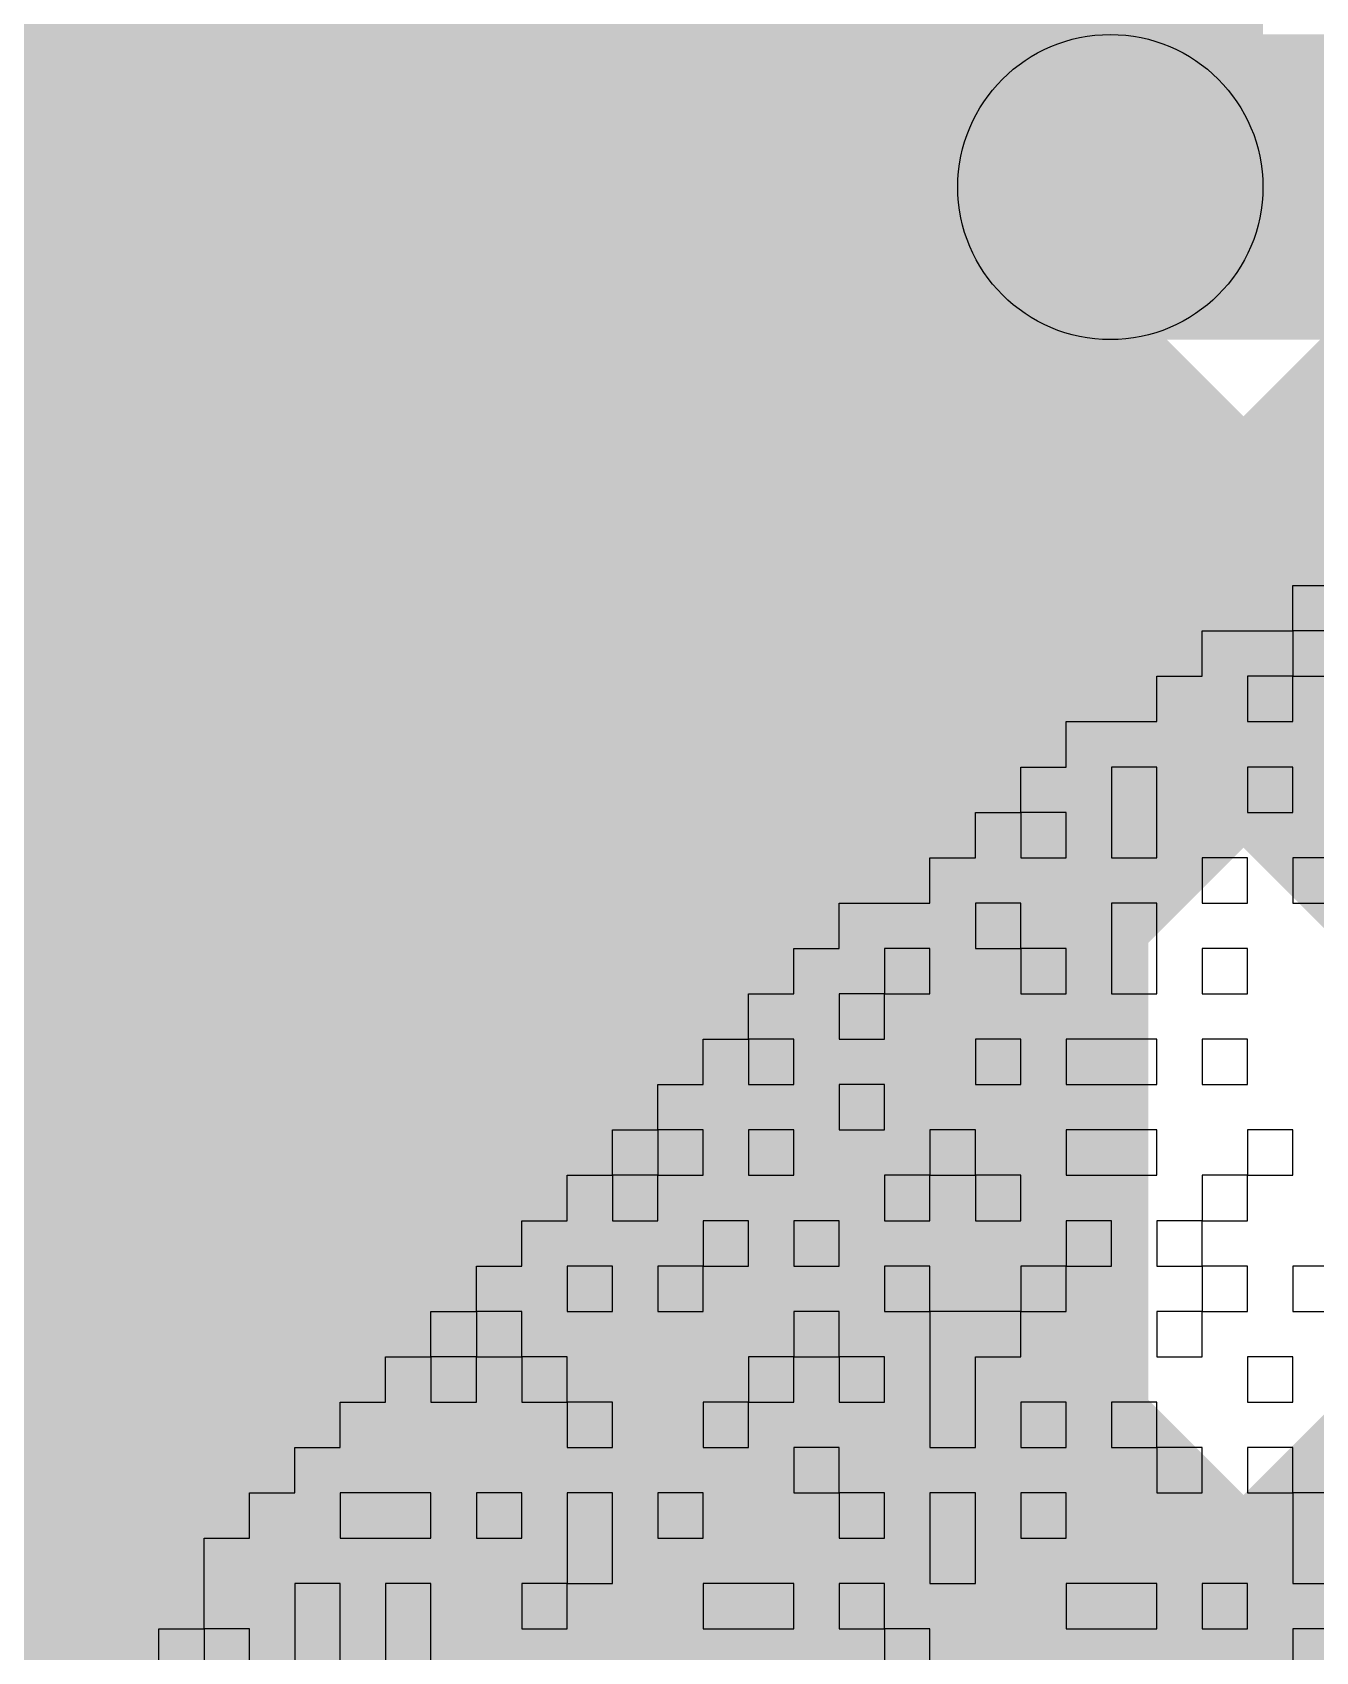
# Model space of a CAD drawing. Header units: millimetres. Extents: x -0.24 to 2.5, y 0 to 2.55.
# Drawn here: x 1.09174 to 1.12538, y 0.50561 to 0.54805 of the extents above; entities that cross this region are included whole.
import ezdxf

# ---------------------------------------------------------------- set-up
doc = ezdxf.new("R2010")
doc.units = ezdxf.units.MM
doc.header["$MEASUREMENT"] = 0
for name, color, linetype in [('BottomLayer', 5, 'Continuous'), ('TopLayer', 1, 'Continuous'), ('TopOverlay', 2, 'Continuous')]:
    doc.layers.add(name, color=color, linetype=linetype)

msp = doc.modelspace()

# ---------------------------------------------------------------- hatches: boundary and pattern name
at = {"layer": 'BottomLayer'}
for points in [[(0.829172, 0.820997), (0.834828, 0.826654), (1.482654, 0.178828), (1.476997, 0.173172)], [(0.829172, 0.792713), (0.834828, 0.79837), (1.45437, 0.178828), (1.448713, 0.173172)], [(0.829172, 0.764429), (0.834828, 0.770086), (1.180008, 0.424906), (1.174351, 0.419249)], [(0.834828, 0.266302), (0.829172, 0.271959), (1.117172, 0.559959), (1.122828, 0.554302)], [(1.124, 0.544), (1.116, 0.544), (1.116, 0.558), (1.124, 0.558)], [(1.12, 0.54), (1.12, 0.548), (1.182, 0.548), (1.182, 0.54)], [(0.834828, 0.238018), (0.829172, 0.243675), (1.132325, 0.546828), (1.137982, 0.541172)], [(1.050033, 0.424938), (1.044376, 0.430595), (1.16061, 0.546828), (1.166267, 0.541172)]]:
    msp.add_hatch(color=5, dxfattribs=at).paths.add_polyline_path(points)
h = msp.add_hatch(color=5, dxfattribs=at)
edge = h.paths.add_edge_path()
edge.add_arc((1.12, 0.544), 0.004, 0, 360)
h = msp.add_hatch(color=5, dxfattribs=at)
edge = h.paths.add_edge_path()
edge.add_arc((1.12, 0.544), 0.004, 0, 360)
at = {"layer": 'TopLayer'}
msp.add_hatch(color=1, dxfattribs=at).paths.add_polyline_path([(0.989, 0.445), (1.121, 0.445), (1.121, 0.61), (0.989, 0.61)])

# ---------------------------------------------------------------- linework, layer by layer
at = {"layer": 'BottomLayer'}
msp.add_circle((1.12, 0.544), 0.004, dxfattribs=at)
msp.add_circle((1.12, 0.544), 0.004, dxfattribs=at)
at = {"layer": 'TopOverlay'}
for p, q in [((1.124786, 0.532364), (1.124786, 0.533553)), ((1.124786, 0.533553), (1.125976, 0.533553)), ((1.122408, 0.531175), (1.122408, 0.532364)), ((1.122408, 0.532364), (1.124786, 0.532364)), ((1.124786, 0.532364), (1.124786, 0.531175)), ((1.125976, 0.532364), (1.124786, 0.532364)), ((1.121218, 0.529985), (1.121218, 0.531175)), ((1.121218, 0.531175), (1.122408, 0.531175)), ((1.124786, 0.531175), (1.123597, 0.531175)), ((1.123597, 0.531175), (1.123597, 0.529985)), ((1.124786, 0.531175), (1.125976, 0.531175)), ((1.124786, 0.529985), (1.124786, 0.531175)), ((1.11884, 0.528796), (1.11884, 0.529985)), ((1.11884, 0.529985), (1.121218, 0.529985)), ((1.123597, 0.529985), (1.124786, 0.529985)), ((1.117651, 0.527607), (1.117651, 0.528796)), ((1.117651, 0.528796), (1.11884, 0.528796)), ((1.121218, 0.528796), (1.120029, 0.528796)), ((1.120029, 0.528796), (1.120029, 0.527607)), ((1.121218, 0.527607), (1.121218, 0.528796)), ((1.124786, 0.528796), (1.123597, 0.528796)), ((1.123597, 0.528796), (1.123597, 0.527607)), ((1.124786, 0.527607), (1.124786, 0.528796)), ((1.116461, 0.526418), (1.116461, 0.527607)), ((1.116461, 0.527607), (1.117651, 0.527607)), ((1.117651, 0.527607), (1.117651, 0.526418)), ((1.11884, 0.527607), (1.117651, 0.527607)), ((1.11884, 0.526418), (1.11884, 0.527607)), ((1.120029, 0.527607), (1.120029, 0.526418)), ((1.121218, 0.526418), (1.121218, 0.527607)), ((1.123597, 0.527607), (1.124786, 0.527607)), ((1.115272, 0.525228), (1.115272, 0.526418)), ((1.115272, 0.526418), (1.116461, 0.526418)), ((1.117651, 0.526418), (1.11884, 0.526418)), ((1.120029, 0.526418), (1.121218, 0.526418)), ((1.123597, 0.526418), (1.122408, 0.526418)), ((1.122408, 0.526418), (1.122408, 0.525228)), ((1.123597, 0.525228), (1.123597, 0.526418)), ((1.125976, 0.526418), (1.124786, 0.526418)), ((1.124786, 0.526418), (1.124786, 0.525228)), ((1.112894, 0.524039), (1.112894, 0.525228)), ((1.112894, 0.525228), (1.115272, 0.525228)), ((1.117651, 0.525228), (1.116461, 0.525228)), ((1.116461, 0.525228), (1.116461, 0.524039)), ((1.117651, 0.524039), (1.117651, 0.525228)), ((1.121218, 0.525228), (1.120029, 0.525228)), ((1.120029, 0.525228), (1.120029, 0.524039)), ((1.121218, 0.524039), (1.121218, 0.525228)), ((1.122408, 0.525228), (1.123597, 0.525228)), ((1.124786, 0.525228), (1.125976, 0.525228)), ((1.111705, 0.52285), (1.111705, 0.524039)), ((1.111705, 0.524039), (1.112894, 0.524039)), ((1.115272, 0.524039), (1.114083, 0.524039)), ((1.114083, 0.524039), (1.114083, 0.52285)), ((1.115272, 0.52285), (1.115272, 0.524039)), ((1.116461, 0.524039), (1.117651, 0.524039)), ((1.117651, 0.524039), (1.117651, 0.52285)), ((1.11884, 0.524039), (1.117651, 0.524039)), ((1.11884, 0.52285), (1.11884, 0.524039)), ((1.120029, 0.524039), (1.120029, 0.52285)), ((1.121218, 0.52285), (1.121218, 0.524039)), ((1.123597, 0.524039), (1.122408, 0.524039)), ((1.122408, 0.524039), (1.122408, 0.52285)), ((1.123597, 0.52285), (1.123597, 0.524039)), ((1.110515, 0.52166), (1.110515, 0.52285)), ((1.110515, 0.52285), (1.111705, 0.52285)), ((1.114083, 0.52285), (1.112894, 0.52285)), ((1.112894, 0.52285), (1.112894, 0.52166)), ((1.114083, 0.52285), (1.115272, 0.52285)), ((1.114083, 0.52166), (1.114083, 0.52285)), ((1.117651, 0.52285), (1.11884, 0.52285)), ((1.120029, 0.52285), (1.121218, 0.52285)), ((1.122408, 0.52285), (1.123597, 0.52285)), ((1.109326, 0.520471), (1.109326, 0.52166)), ((1.109326, 0.52166), (1.110515, 0.52166)), ((1.110515, 0.52166), (1.110515, 0.520471)), ((1.111705, 0.52166), (1.110515, 0.52166)), ((1.111705, 0.520471), (1.111705, 0.52166)), ((1.112894, 0.52166), (1.114083, 0.52166)), ((1.117651, 0.52166), (1.116461, 0.52166)), ((1.116461, 0.52166), (1.116461, 0.520471)), ((1.117651, 0.520471), (1.117651, 0.52166)), ((1.121218, 0.52166), (1.11884, 0.52166)), ((1.11884, 0.52166), (1.11884, 0.520471)), ((1.121218, 0.520471), (1.121218, 0.52166)), ((1.123597, 0.52166), (1.122408, 0.52166)), ((1.122408, 0.52166), (1.122408, 0.520471)), ((1.123597, 0.520471), (1.123597, 0.52166)), ((1.108137, 0.519282), (1.108137, 0.520471)), ((1.108137, 0.520471), (1.109326, 0.520471)), ((1.110515, 0.520471), (1.111705, 0.520471)), ((1.114083, 0.520471), (1.112894, 0.520471)), ((1.112894, 0.520471), (1.112894, 0.519282)), ((1.114083, 0.519282), (1.114083, 0.520471)), ((1.116461, 0.520471), (1.117651, 0.520471)), ((1.11884, 0.520471), (1.121218, 0.520471)), ((1.122408, 0.520471), (1.123597, 0.520471)), ((1.106947, 0.518093), (1.106947, 0.519282)), ((1.106947, 0.519282), (1.108137, 0.519282)), ((1.108137, 0.519282), (1.108137, 0.518093)), ((1.109326, 0.519282), (1.108137, 0.519282)), ((1.109326, 0.518093), (1.109326, 0.519282)), ((1.111705, 0.519282), (1.110515, 0.519282)), ((1.110515, 0.519282), (1.110515, 0.518093)), ((1.111705, 0.518093), (1.111705, 0.519282)), ((1.112894, 0.519282), (1.114083, 0.519282)), ((1.116461, 0.519282), (1.115272, 0.519282)), ((1.115272, 0.519282), (1.115272, 0.518093)), ((1.116461, 0.518093), (1.116461, 0.519282)), ((1.121218, 0.519282), (1.11884, 0.519282)), ((1.11884, 0.519282), (1.11884, 0.518093)), ((1.121218, 0.518093), (1.121218, 0.519282)), ((1.124786, 0.519282), (1.123597, 0.519282)), ((1.123597, 0.519282), (1.123597, 0.518093)), ((1.124786, 0.518093), (1.124786, 0.519282)), ((1.105758, 0.516903), (1.105758, 0.518093)), ((1.105758, 0.518093), (1.106947, 0.518093)), ((1.106947, 0.518093), (1.106947, 0.516903)), ((1.108137, 0.518093), (1.106947, 0.518093)), ((1.108137, 0.516903), (1.108137, 0.518093)), ((1.108137, 0.518093), (1.109326, 0.518093)), ((1.110515, 0.518093), (1.111705, 0.518093)), ((1.115272, 0.518093), (1.114083, 0.518093)), ((1.114083, 0.518093), (1.114083, 0.516903)), ((1.115272, 0.518093), (1.116461, 0.518093)), ((1.115272, 0.516903), (1.115272, 0.518093)), ((1.116461, 0.518093), (1.116461, 0.516903)), ((1.117651, 0.518093), (1.116461, 0.518093)), ((1.117651, 0.516903), (1.117651, 0.518093)), ((1.11884, 0.518093), (1.121218, 0.518093)), ((1.123597, 0.518093), (1.122408, 0.518093)), ((1.122408, 0.518093), (1.122408, 0.516903)), ((1.123597, 0.518093), (1.124786, 0.518093)), ((1.123597, 0.516903), (1.123597, 0.518093)), ((1.104569, 0.515714), (1.104569, 0.516903)), ((1.104569, 0.516903), (1.105758, 0.516903)), ((1.106947, 0.516903), (1.108137, 0.516903)), ((1.110515, 0.516903), (1.109326, 0.516903)), ((1.109326, 0.516903), (1.109326, 0.515714)), ((1.110515, 0.515714), (1.110515, 0.516903)), ((1.112894, 0.516903), (1.111705, 0.516903)), ((1.111705, 0.516903), (1.111705, 0.515714)), ((1.112894, 0.515714), (1.112894, 0.516903)), ((1.114083, 0.516903), (1.115272, 0.516903)), ((1.116461, 0.516903), (1.117651, 0.516903)), ((1.120029, 0.516903), (1.11884, 0.516903)), ((1.11884, 0.516903), (1.11884, 0.515714)), ((1.120029, 0.515714), (1.120029, 0.516903)), ((1.122408, 0.516903), (1.121218, 0.516903)), ((1.121218, 0.516903), (1.121218, 0.515714)), ((1.122408, 0.516903), (1.123597, 0.516903)), ((1.122408, 0.515714), (1.122408, 0.516903)), ((1.10338, 0.514525), (1.10338, 0.515714)), ((1.10338, 0.515714), (1.104569, 0.515714)), ((1.106947, 0.515714), (1.105758, 0.515714)), ((1.105758, 0.515714), (1.105758, 0.514525)), ((1.106947, 0.514525), (1.106947, 0.515714)), ((1.109326, 0.515714), (1.108137, 0.515714)), ((1.108137, 0.515714), (1.108137, 0.514525)), ((1.109326, 0.515714), (1.110515, 0.515714)), ((1.109326, 0.514525), (1.109326, 0.515714)), ((1.111705, 0.515714), (1.112894, 0.515714)), ((1.115272, 0.515714), (1.114083, 0.515714)), ((1.114083, 0.515714), (1.114083, 0.514525)), ((1.115272, 0.514525), (1.115272, 0.515714)), ((1.11884, 0.515714), (1.117651, 0.515714)), ((1.117651, 0.515714), (1.117651, 0.514525)), ((1.11884, 0.515714), (1.120029, 0.515714)), ((1.11884, 0.514525), (1.11884, 0.515714)), ((1.121218, 0.515714), (1.122408, 0.515714)), ((1.122408, 0.515714), (1.122408, 0.514525)), ((1.123597, 0.515714), (1.122408, 0.515714)), ((1.123597, 0.514525), (1.123597, 0.515714)), ((1.125976, 0.515714), (1.124786, 0.515714)), ((1.124786, 0.515714), (1.124786, 0.514525)), ((1.102191, 0.513336), (1.102191, 0.514525)), ((1.102191, 0.514525), (1.10338, 0.514525)), ((1.10338, 0.514525), (1.10338, 0.513336)), ((1.104569, 0.514525), (1.10338, 0.514525)), ((1.104569, 0.513336), (1.104569, 0.514525)), ((1.105758, 0.514525), (1.106947, 0.514525)), ((1.108137, 0.514525), (1.109326, 0.514525)), ((1.112894, 0.514525), (1.111705, 0.514525)), ((1.111705, 0.514525), (1.111705, 0.513336)), ((1.112894, 0.513336), (1.112894, 0.514525)), ((1.114083, 0.514525), (1.115272, 0.514525)), ((1.115272, 0.514525), (1.115272, 0.513336)), ((1.117651, 0.514525), (1.115272, 0.514525)), ((1.117651, 0.514525), (1.11884, 0.514525)), ((1.117651, 0.513336), (1.117651, 0.514525)), ((1.122408, 0.514525), (1.121218, 0.514525)), ((1.121218, 0.514525), (1.121218, 0.513336)), ((1.122408, 0.514525), (1.123597, 0.514525)), ((1.122408, 0.513336), (1.122408, 0.514525)), ((1.124786, 0.514525), (1.125976, 0.514525)), ((1.101001, 0.512146), (1.101001, 0.513336)), ((1.101001, 0.513336), (1.102191, 0.513336)), ((1.102191, 0.513336), (1.102191, 0.512146)), ((1.10338, 0.513336), (1.102191, 0.513336)), ((1.10338, 0.512146), (1.10338, 0.513336)), ((1.10338, 0.513336), (1.104569, 0.513336)), ((1.104569, 0.513336), (1.104569, 0.512146)), ((1.105758, 0.513336), (1.104569, 0.513336)), ((1.105758, 0.512146), (1.105758, 0.513336)), ((1.111705, 0.513336), (1.110515, 0.513336)), ((1.110515, 0.513336), (1.110515, 0.512146)), ((1.111705, 0.513336), (1.112894, 0.513336)), ((1.111705, 0.512146), (1.111705, 0.513336)), ((1.112894, 0.513336), (1.112894, 0.512146)), ((1.114083, 0.513336), (1.112894, 0.513336)), ((1.114083, 0.512146), (1.114083, 0.513336)), ((1.115272, 0.513336), (1.115272, 0.512146)), ((1.116461, 0.512146), (1.116461, 0.513336)), ((1.116461, 0.513336), (1.117651, 0.513336)), ((1.121218, 0.513336), (1.122408, 0.513336)), ((1.124786, 0.513336), (1.123597, 0.513336)), ((1.123597, 0.513336), (1.123597, 0.512146)), ((1.124786, 0.512146), (1.124786, 0.513336)), ((1.099812, 0.510957), (1.099812, 0.512146)), ((1.099812, 0.512146), (1.101001, 0.512146)), ((1.102191, 0.512146), (1.10338, 0.512146)), ((1.104569, 0.512146), (1.105758, 0.512146)), ((1.105758, 0.512146), (1.105758, 0.510957)), ((1.106947, 0.512146), (1.105758, 0.512146)), ((1.106947, 0.510957), (1.106947, 0.512146)), ((1.110515, 0.512146), (1.109326, 0.512146)), ((1.109326, 0.512146), (1.109326, 0.510957)), ((1.110515, 0.512146), (1.111705, 0.512146)), ((1.110515, 0.510957), (1.110515, 0.512146)), ((1.112894, 0.512146), (1.114083, 0.512146)), ((1.115272, 0.512146), (1.115272, 0.510957)), ((1.116461, 0.510957), (1.116461, 0.512146)), ((1.11884, 0.512146), (1.117651, 0.512146)), ((1.117651, 0.512146), (1.117651, 0.510957)), ((1.11884, 0.510957), (1.11884, 0.512146)), ((1.121218, 0.512146), (1.120029, 0.512146)), ((1.120029, 0.512146), (1.120029, 0.510957)), ((1.121218, 0.510957), (1.121218, 0.512146)), ((1.123597, 0.512146), (1.124786, 0.512146)), ((1.098623, 0.509768), (1.098623, 0.510957)), ((1.098623, 0.510957), (1.099812, 0.510957)), ((1.105758, 0.510957), (1.106947, 0.510957)), ((1.109326, 0.510957), (1.110515, 0.510957)), ((1.112894, 0.510957), (1.111705, 0.510957)), ((1.111705, 0.510957), (1.111705, 0.509768)), ((1.112894, 0.509768), (1.112894, 0.510957)), ((1.115272, 0.510957), (1.116461, 0.510957)), ((1.117651, 0.510957), (1.11884, 0.510957)), ((1.120029, 0.510957), (1.121218, 0.510957)), ((1.121218, 0.510957), (1.121218, 0.509768)), ((1.122408, 0.510957), (1.121218, 0.510957)), ((1.122408, 0.509768), (1.122408, 0.510957)), ((1.124786, 0.510957), (1.123597, 0.510957)), ((1.123597, 0.510957), (1.123597, 0.509768)), ((1.124786, 0.509768), (1.124786, 0.510957)), ((1.097433, 0.508579), (1.097433, 0.509768)), ((1.097433, 0.509768), (1.098623, 0.509768)), ((1.102191, 0.509768), (1.099812, 0.509768)), ((1.099812, 0.509768), (1.099812, 0.508579)), ((1.102191, 0.508579), (1.102191, 0.509768)), ((1.104569, 0.509768), (1.10338, 0.509768)), ((1.10338, 0.509768), (1.10338, 0.508579)), ((1.104569, 0.508579), (1.104569, 0.509768)), ((1.106947, 0.509768), (1.105758, 0.509768)), ((1.105758, 0.509768), (1.105758, 0.508579)), ((1.106947, 0.508579), (1.106947, 0.509768)), ((1.109326, 0.509768), (1.108137, 0.509768)), ((1.108137, 0.509768), (1.108137, 0.508579)), ((1.109326, 0.508579), (1.109326, 0.509768)), ((1.111705, 0.509768), (1.112894, 0.509768)), ((1.112894, 0.509768), (1.112894, 0.508579)), ((1.114083, 0.509768), (1.112894, 0.509768)), ((1.114083, 0.508579), (1.114083, 0.509768)), ((1.116461, 0.509768), (1.115272, 0.509768)), ((1.115272, 0.509768), (1.115272, 0.508579)), ((1.116461, 0.508579), (1.116461, 0.509768)), ((1.11884, 0.509768), (1.117651, 0.509768)), ((1.117651, 0.509768), (1.117651, 0.508579)), ((1.11884, 0.508579), (1.11884, 0.509768)), ((1.121218, 0.509768), (1.122408, 0.509768)), ((1.123597, 0.509768), (1.124786, 0.509768)), ((1.124786, 0.509768), (1.124786, 0.508579)), ((1.125976, 0.509768), (1.124786, 0.509768)), ((1.096244, 0.50739), (1.096244, 0.508579)), ((1.096244, 0.508579), (1.097433, 0.508579)), ((1.099812, 0.508579), (1.102191, 0.508579)), ((1.10338, 0.508579), (1.104569, 0.508579)), ((1.105758, 0.508579), (1.105758, 0.50739)), ((1.106947, 0.50739), (1.106947, 0.508579)), ((1.108137, 0.508579), (1.109326, 0.508579)), ((1.112894, 0.508579), (1.114083, 0.508579)), ((1.115272, 0.508579), (1.115272, 0.50739)), ((1.116461, 0.50739), (1.116461, 0.508579)), ((1.117651, 0.508579), (1.11884, 0.508579)), ((1.124786, 0.508579), (1.124786, 0.50739)), ((1.096244, 0.5062), (1.096244, 0.50739)), ((1.099812, 0.50739), (1.098623, 0.50739)), ((1.098623, 0.50739), (1.098623, 0.5062)), ((1.099812, 0.5062), (1.099812, 0.50739)), ((1.102191, 0.50739), (1.101001, 0.50739)), ((1.101001, 0.50739), (1.101001, 0.5062)), ((1.102191, 0.5062), (1.102191, 0.50739)), ((1.105758, 0.50739), (1.104569, 0.50739)), ((1.104569, 0.50739), (1.104569, 0.5062)), ((1.105758, 0.50739), (1.106947, 0.50739)), ((1.105758, 0.5062), (1.105758, 0.50739)), ((1.111705, 0.50739), (1.109326, 0.50739)), ((1.109326, 0.50739), (1.109326, 0.5062)), ((1.111705, 0.5062), (1.111705, 0.50739)), ((1.114083, 0.50739), (1.112894, 0.50739)), ((1.112894, 0.50739), (1.112894, 0.5062)), ((1.114083, 0.5062), (1.114083, 0.50739)), ((1.115272, 0.50739), (1.116461, 0.50739)), ((1.121218, 0.50739), (1.11884, 0.50739)), ((1.11884, 0.50739), (1.11884, 0.5062)), ((1.121218, 0.5062), (1.121218, 0.50739)), ((1.123597, 0.50739), (1.122408, 0.50739)), ((1.122408, 0.50739), (1.122408, 0.5062)), ((1.123597, 0.5062), (1.123597, 0.50739)), ((1.124786, 0.50739), (1.125976, 0.50739)), ((1.095055, 0.505011), (1.095055, 0.5062)), ((1.095055, 0.5062), (1.096244, 0.5062)), ((1.096244, 0.5062), (1.096244, 0.505011)), ((1.097433, 0.5062), (1.096244, 0.5062)), ((1.097433, 0.505011), (1.097433, 0.5062)), ((1.098623, 0.5062), (1.098623, 0.505011)), ((1.099812, 0.505011), (1.099812, 0.5062)), ((1.101001, 0.5062), (1.101001, 0.505011)), ((1.102191, 0.505011), (1.102191, 0.5062)), ((1.104569, 0.5062), (1.105758, 0.5062)), ((1.109326, 0.5062), (1.111705, 0.5062)), ((1.112894, 0.5062), (1.114083, 0.5062)), ((1.114083, 0.5062), (1.114083, 0.505011)), ((1.115272, 0.5062), (1.114083, 0.5062)), ((1.115272, 0.505011), (1.115272, 0.5062)), ((1.11884, 0.5062), (1.121218, 0.5062)), ((1.122408, 0.5062), (1.123597, 0.5062)), ((1.125976, 0.5062), (1.124786, 0.5062)), ((1.124786, 0.5062), (1.124786, 0.505011))]:
    msp.add_line(p, q, dxfattribs=at)

doc.saveas('drawing.dxf')
